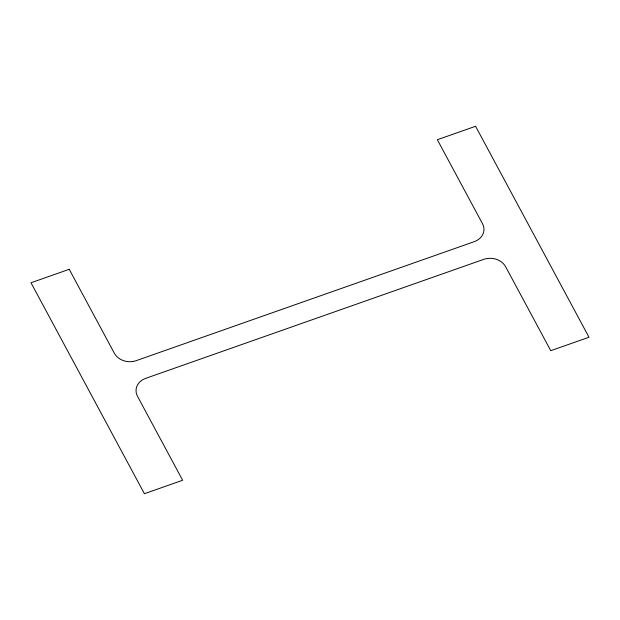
<?xml version="1.0" encoding="UTF-8"?>
<svg xmlns="http://www.w3.org/2000/svg" width="620" height="620" viewBox="0 0 620 620"><rect width="100%" height="100%" fill="white"/><g stroke="black" fill="none" stroke-linecap="round" stroke-linejoin="round"><path stroke-width="0.93" d="M69.231 269.305L31 282.767L144.413 493.721L182.644 480.268L137.5 396.296A16.515 13.71 4.6 0 1 145.723 378.34L483.786 259.346A16.515 13.71 4.6 0 1 505.625 266.724L550.769 350.695L589 337.233L475.587 126.279L437.356 139.733L482.5 223.704A16.515 13.71 4.6 0 1 474.277 241.661L136.214 360.654A16.515 13.71 4.6 0 1 114.375 353.276L69.231 269.305"/></g></svg>
